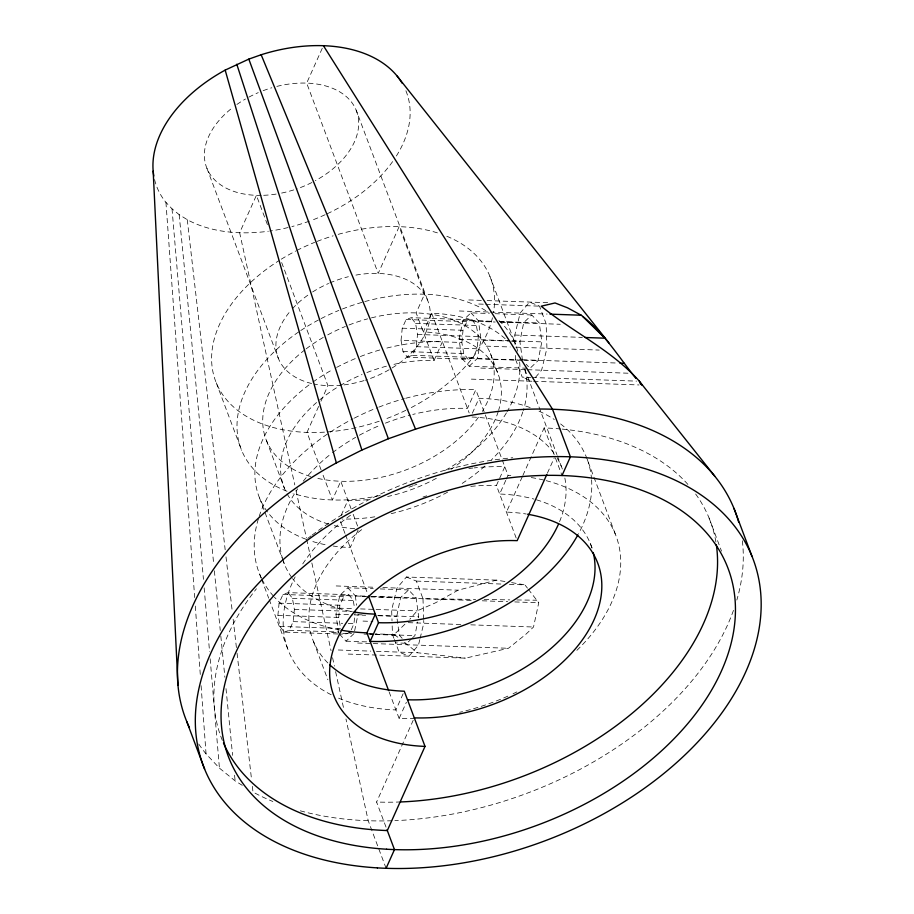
<?xml version="1.0" encoding="UTF-8"?>
<svg xmlns="http://www.w3.org/2000/svg" width="914" height="914" viewBox="0 0 914 914"><rect width="100%" height="100%" fill="white"/><g stroke="black" fill="none" stroke-linecap="round" stroke-linejoin="round"><path stroke-width="0.69" stroke-dasharray="4.57 3.43" d="M337.929 633.973L284.208 632.111L279.855 626.398L277.902 615.328L279.09 603.126L282.974 594.466L288.07 592.626L348.862 594.74L353.215 600.452L354.438 607.376M284.208 632.111L289.292 630.283L293.177 621.611L294.377 609.409L292.423 598.339L288.07 592.626M279.855 626.398L340.648 628.512L338.694 617.441L339.882 605.239L343.767 596.579L348.862 594.74M351.204 629.917L353.969 623.725L355.169 611.523M401.052 340.385L402.24 328.183L406.124 319.512L411.209 317.684L472.012 319.797L476.365 325.51L478.319 336.581L477.119 348.782L473.235 357.443L468.151 359.271L407.358 357.157L403.005 351.456L401.052 340.385L461.844 342.499L463.798 353.569L468.151 359.271M407.358 357.157L412.443 355.329L416.327 346.669L417.515 334.467L415.573 323.396L411.209 317.684M461.844 342.499L463.032 330.297L466.917 321.625L472.012 319.797M528.303 589.256L538.746 602.76L533.525 627.015L525.813 634.327L508.458 648.277L465.489 658.149L377.916 655.098M338.557 633.185L335.952 614.254L339.779 595.448L347.8 587.805L373.243 588.685M354.632 630.831L357.911 614.711L364.983 614.962M402.16 638.292L399.349 635.299L396.745 616.367L400.572 597.562L408.592 589.918L416.099 597.893L418.703 616.824L417.915 620.709M527.184 368.239L469.213 366.217L461.707 358.242L459.102 339.311L462.93 320.506L470.95 312.851L489.321 313.491M412.557 637.835L414.876 635.63L417.652 622M469.213 366.217L477.234 358.574L481.061 339.768L478.456 320.837L470.95 312.851M522.5 360.356L519.895 341.425L523.722 322.619L531.742 314.964L539.249 322.95L541.853 341.882L538.026 360.687L530.006 368.331L526.247 364.343M419.789 639.663L418.452 645.147L409.015 656.183L399.087 652.105L394.357 639.503M420.12 638.292L423.788 623.199L423.708 620.48M515.119 344.567L514.811 335.05L520.146 313.102L529.583 302.066L539.511 306.144L546.138 323.796L546.938 348.257L541.602 370.193L534.736 378.225M322.265 48.282L306.67 83.105L378.202 273.412L399.144 226.649L424.542 294.217L416.156 312.919L434.047 360.493A120.134 77.861 -20.6 0 0 391.82 364.835M318.632 406.422L306.99 432.391L321.934 472.138M320.951 401.223L327.932 385.639L280.918 260.536M341.219 515.245L347.914 500.278A120.134 77.861 -20.6 0 0 369.987 499.41M505.168 338.706A146.834 95.159 -20.6 0 0 431.694 313.239L423.308 331.942A120.134 77.861 -20.6 0 1 498.633 410.272M358.082 530.074L350.268 547.532A146.834 95.159 -20.6 0 1 333.21 546.046M434.047 360.493L442.422 341.79A146.834 95.159 -20.6 0 0 385.217 348.485M405.747 398.264A173.523 112.468 -20.6 0 1 475.828 389.695L467.454 408.398A146.834 95.159 -20.6 0 0 412.762 414.442M472.355 413.219L479.05 398.253A173.523 112.468 -20.6 0 1 530.394 407.667M403.154 693.703L395.899 709.915A173.523 112.468 -20.6 0 1 337.117 697.519M516.182 538.026L496.428 485.471L504.802 466.768A173.523 112.468 -20.6 0 0 474.275 467.888M414.876 718.427A173.523 112.468 -20.6 0 1 399.121 718.473L406.376 702.272M505.785 480.318L499.65 494.028A146.834 95.159 -20.6 0 1 533.97 499.09M506.345 479.073L508.024 475.326L475.828 389.695M386.028 827.124L376.591 802.024L413.174 720.346M522.294 476.72L506.436 512.114A146.834 95.159 -20.6 0 1 526.247 514.011M522.865 475.44L544.138 427.946A266.968 173.02 -20.6 0 1 560.785 428.974M547.395 473.178L554.295 457.777M504.962 581.498L496.485 580.139L458.085 590.181L435.464 602.84L417.127 610.883L409.803 619.269M496.485 580.139L406.433 577.008L396.996 588.056L391.66 609.992L392.015 620.869M404.913 624.228L394.128 634.522L375.494 633.87M339.494 634.19L346.063 641.171L354.084 633.516M411.608 638.749L406.856 643.285L395.545 642.885M350.096 632.397L345.001 634.225L339.345 634.03M406.433 577.008L416.361 581.098L422.988 598.739L475.623 599.424M484.157 599.527L509.761 599.87M516.867 599.961L536.781 600.212M468.779 299.952L481.507 300.398M487.162 300.592L549.383 302.751M478.719 304.031L484.374 304.236M485.78 304.282L539.511 306.144M459.354 310.988L489.036 312.028M490.452 312.074L547.132 314.05M494.977 313.696L531.742 314.964M478.456 320.837L494.006 321.374M499.661 321.568L539.249 322.95M462.93 320.506L494.028 321.591M499.684 321.785L523.722 322.619M485.345 321.682L495.239 322.025M500.895 322.219L560.259 324.276M406.124 319.512L466.917 321.625M415.573 323.396L476.365 325.51M402.24 328.183L463.032 330.297M514.811 335.05L582.344 337.392M417.515 334.467L478.319 336.581M481.061 339.768L510.755 340.796M512.16 340.853L541.853 341.882M459.102 339.311L510.001 341.082M511.406 341.128L519.895 341.425M486.145 346.143L510.183 346.977M515.839 347.171L599.184 350.073M416.327 346.669L477.119 348.782M403.005 351.456L463.798 353.569M412.443 355.329L473.235 357.443M515.473 355.432L515.61 359.51L521.243 359.705M522.659 359.762L617.11 363.041M477.234 358.574L518.238 359.99M523.893 360.196L538.026 360.687M461.707 358.242L521.083 360.31M480.81 368.079L526.053 369.656M527.469 369.702L628.798 373.232M515.61 359.51L522.237 377.151L530.703 377.448M532.119 377.505L636.578 381.127M471.373 379.127L532.165 381.241L522.237 377.151M533.593 381.287L639.046 384.954M416.361 581.098L500.941 584.035M509.406 584.332L524.91 584.869L527.458 588.159M336.203 585.943L375.791 587.314M382.852 587.565L458.085 590.181M380.315 588.936L408.592 589.918M347.8 587.805L355.306 595.779L366.617 596.168M372.272 596.374L416.099 597.893M339.779 595.448L369.473 596.488M370.878 596.534L400.572 597.562M362.195 596.625L365.029 596.716M370.684 596.922L472.401 600.452M482.284 600.795L507.693 601.686M514.753 601.926L538.746 602.76M282.974 594.466L343.767 596.579M292.423 598.339L353.215 600.452M279.09 603.126L339.882 605.239M330.868 607.879L353.49 608.667M360.55 608.918L374.694 609.409M376.111 609.455L417.127 610.883M294.377 609.409L352.336 611.42M377.711 615.408L418.703 616.824M335.952 614.254L352.918 614.848M354.324 614.894L365.634 615.282M378.362 615.728L396.745 616.367M277.902 615.328L338.694 617.441M362.995 621.086L372.889 621.429M408.238 622.663L460.839 624.491M470.824 624.833L533.525 627.015M293.177 621.611L342.659 623.325M348.314 623.531L353.969 623.725M289.292 630.283L338.786 631.997M331.668 632.339L338.728 632.591M348.634 632.934L351.456 633.036M368.422 633.619L374.077 633.825M369.633 634.053L373.872 634.202M375.288 634.247L414.876 635.63M342.796 633.333L351.273 633.631M364.001 634.076L368.239 634.225M369.656 634.27L373.895 634.419M375.311 634.465L399.349 635.299M346.063 641.171L367.268 641.902M357.66 643.033L371.804 643.525M373.209 643.57L508.458 648.277M338.294 649.991L370.81 651.122M376.465 651.316L417.435 652.745L465.489 658.149M348.223 654.07L376.499 655.052M511.612 582.618L524.91 584.869M154.557 179.578A133.478 86.51 -20.6 0 0 165.937 202.36L172.026 208.826L179.155 214.63L187.279 219.703A133.478 86.51 -20.6 0 0 268.35 231.253M198.738 744.019A293.657 190.329 -20.6 0 0 206.05 753.89L219.429 768.126L235.127 780.887L242.279 785.343M394.128 634.522L400.298 638.977M404.582 642.416L417.435 652.745M709.104 518.101L721.523 551.142M615.248 533.925L586.274 456.851A173.523 112.468 -20.6 0 0 559.871 423.388M489.87 276.234L515.268 343.801M524.922 369.473L556.912 454.578M557.403 455.903L561.402 466.54M590.375 543.613L592.318 548.788M544.138 427.946L562.019 475.52M490.395 353.49L497.547 372.512M276.839 86.407A80.089 51.904 -20.6 0 1 356.163 110.16L427.695 300.455M431.694 313.239L469.179 412.968M267.414 224.604L256.4 195.333L239.651 232.739L294.788 484.934M351.193 509.007L340.762 481.255L332.388 499.958L322.425 473.463M353.181 514.285L358.642 528.829M393.877 638.235L392.46 634.465L392.06 622.228M340.534 521.643L345.035 533.616M345.538 534.941L368.022 594.774M206.918 168.279L278.45 358.585M389.124 691.898L399.121 718.473M266.534 440.685L284.414 488.259M216.264 382.806L241.65 450.362M259.542 497.947L264.546 511.269M265.049 512.594L282.072 557.894M282.575 559.219L284.574 564.555M313.548 641.628L327.863 679.73M386.096 868.3L368.216 820.726L345.972 719.01M259.702 574.243L261.198 578.231M261.701 579.556L268.693 598.156M269.196 599.493L288.675 651.316M296.01 490.51L306.373 537.878M306.67 539.271L310.634 557.38M311.857 562.955L331.051 650.734M332.57 657.703L334.398 666.066M335.609 671.641L344.144 710.646M355.306 595.779L356.609 605.251M187.279 219.703L225.175 549.794M225.998 556.877L232.339 612.129M233.15 619.212L236.406 647.546M237.057 653.213L251.533 779.299M252.344 786.383L252.995 792.05A293.657 190.329 -20.6 0 0 272.863 801.498M179.155 214.63L213.67 563.744M214.367 570.839L220.263 630.454M220.822 636.121L224.89 677.285M226.009 688.63L232.602 755.341M234.567 775.209L235.127 780.887M172.026 208.826L203.434 579.327M204.153 587.839L209.569 651.716M210.163 658.823L219.429 768.126M165.937 202.36L194.682 597.528M195.299 606.051L200.372 675.709M201.091 685.66L206.05 753.89M422.988 598.739L423.662 619.121M742.339 540.791A293.657 190.329 -20.6 0 1 736.833 600.041M733.474 610.381A293.657 190.329 -20.6 0 1 394.871 820.646M392.037 820.749A293.657 190.329 -20.6 0 1 299.861 810.695M405.907 90.783A133.478 86.51 -20.6 0 1 396.379 155.997M392.62 161.607A133.478 86.51 -20.6 0 1 326.298 214.196M325.11 214.733A133.478 86.51 -20.6 0 1 310.589 220.72M309.355 221.165A133.478 86.51 -20.6 0 1 291.886 226.592M288.104 227.54A133.478 86.51 -20.6 0 1 269.744 231.059M356.163 110.16A80.089 51.904 -20.6 0 1 315.353 180.686M311.903 182.503A80.089 51.904 -20.6 0 1 296.25 189.084M293.76 189.895A80.089 51.904 -20.6 0 1 281.192 193.162M276.142 194.076A80.089 51.904 -20.6 0 1 263.678 195.31M261.233 195.379A80.089 51.904 -20.6 0 1 206.038 165.891A80.089 51.904 -20.6 0 1 232.853 107.429M236.875 104.47A80.089 51.904 -20.6 0 1 245.478 99.009M248.859 97.135A80.089 51.904 -20.6 0 1 258.262 92.634M263.129 90.692A80.089 51.904 -20.6 0 1 271.812 87.767M355.946 275.091A80.089 51.904 -20.6 0 1 428.152 301.643A80.089 51.904 -20.6 0 1 390.244 369.085M389.136 369.736A80.089 51.904 -20.6 0 1 365.292 380.201M364.046 380.59A80.089 51.904 -20.6 0 1 342.647 385.057M341.402 385.182A80.089 51.904 -20.6 0 1 314.188 384.063M311.605 383.492A80.089 51.904 -20.6 0 1 290.549 310.806M292.377 308.749A80.089 51.904 -20.6 0 1 309.446 294.057M312.622 291.966A80.089 51.904 -20.6 0 1 328.594 283.466M329.794 282.94A80.089 51.904 -20.6 0 1 348.371 276.714M446.82 236.269A146.834 95.159 -20.6 0 1 493.491 312.588M492.44 317.775A146.834 95.159 -20.6 0 1 407.004 409.746M405.827 410.317A146.834 95.159 -20.6 0 1 384.154 419.492M379.207 421.217A146.834 95.159 -20.6 0 1 221.119 392.289A146.834 95.159 -20.6 0 1 278.907 260.673M281.284 259.176A146.834 95.159 -20.6 0 1 295.656 251.064M296.81 250.47A146.834 95.159 -20.6 0 1 314.633 242.37M317.078 241.41A146.834 95.159 -20.6 0 1 333.153 235.835M338.169 234.361A146.834 95.159 -20.6 0 1 439.691 233.607M524.602 369.13A146.834 95.159 -20.6 0 1 523.231 410.66M522.819 411.917A146.834 95.159 -20.6 0 1 491.549 459.776M484.866 466.083A146.834 95.159 -20.6 0 1 459.776 484.968M447.609 492.143A146.834 95.159 -20.6 0 1 390.072 513.919M374.809 516.821A146.834 95.159 -20.6 0 1 342.167 519.061M564.852 478.056A146.834 95.159 -20.6 0 1 559.437 521.951M471.99 417.013A146.834 95.159 -20.6 0 1 555.027 454.749M557.22 458.165A146.834 95.159 -20.6 0 1 562.361 469.031M587.279 459.434A173.523 112.468 -20.6 0 1 591.472 478.388M591.587 479.793A173.523 112.468 -20.6 0 1 578.551 533.662M539.032 411.174A173.523 112.468 -20.6 0 1 554.307 419.492M546.172 480.661A173.523 112.468 -20.6 0 1 575.751 651.431M516.844 691.932A173.523 112.468 -20.6 0 1 513.028 693.772M507.887 696.125A173.523 112.468 -20.6 0 1 459.651 712.314M508.024 475.326A173.523 112.468 -20.6 0 1 510.835 475.451M531.285 477.554A173.523 112.468 -20.6 0 1 544.801 480.307M536.484 499.809A146.834 95.159 -20.6 0 1 592.181 548.64M519.666 362.013A146.834 95.159 -20.6 0 1 507.053 411.791M506.402 412.899A146.834 95.159 -20.6 0 1 442.936 471.738M416.887 484.237A146.834 95.159 -20.6 0 1 414.453 485.197M413.231 485.677A146.834 95.159 -20.6 0 1 405.839 488.35M380.133 495.502A146.834 95.159 -20.6 0 1 293.063 493.4M287.042 491.275A146.834 95.159 -20.6 0 1 299.632 331.291M300.786 330.514A146.834 95.159 -20.6 0 1 319.889 319.226M321.043 318.62A146.834 95.159 -20.6 0 1 338.82 310.417M342.464 308.966A146.834 95.159 -20.6 0 1 363.555 301.928M364.812 301.574A146.834 95.159 -20.6 0 1 488.944 312.657M498.93 320.517A146.834 95.159 -20.6 0 1 517.804 351.399M371.415 317.866A120.134 77.861 -20.6 0 1 482.272 411.449M478.433 417.23A120.134 77.861 -20.6 0 1 314.622 477.634M310.623 476.525A120.134 77.861 -20.6 0 1 305.07 349.685M306.179 348.84A120.134 77.861 -20.6 0 1 325.487 336.135M327.738 334.878A120.134 77.861 -20.6 0 1 345.366 326.447M349.011 324.984A120.134 77.861 -20.6 0 1 367.634 318.849M695.645 494.017A266.968 173.02 -20.6 0 1 715.902 542.002M400.835 801.944A266.968 173.02 -20.6 0 1 376.591 802.024M562.144 429.1A266.968 173.02 -20.6 0 1 688.048 484.591M498.21 411.654A120.134 77.861 -20.6 0 1 451.048 469.305M436.332 478.319A120.134 77.861 -20.6 0 1 387.616 496.508M354.643 528.623A120.134 77.861 -20.6 0 1 333.873 525.55M328.503 524.099A120.134 77.861 -20.6 0 1 316.575 402.514M319.706 399.864A120.134 77.861 -20.6 0 1 338.923 386.302M340.031 385.639A120.134 77.861 -20.6 0 1 362.035 374.534M366.891 372.558A120.134 77.861 -20.6 0 1 386.782 366.091M325.064 544.641A146.834 95.159 -20.6 0 1 310.943 540.974M306.11 539.294A146.834 95.159 -20.6 0 1 269.184 514.114M267.505 511.954A146.834 95.159 -20.6 0 1 310.737 383.64M312.965 382.029A146.834 95.159 -20.6 0 1 333.107 369.313M336.626 367.405A146.834 95.159 -20.6 0 1 356.7 358.002M360.344 356.54A146.834 95.159 -20.6 0 1 380.19 349.856M331.211 694.754A173.523 112.468 -20.6 0 1 295.142 576.883M302.751 563.892A173.523 112.468 -20.6 0 1 352.473 513.839M468.848 468.516A173.523 112.468 -20.6 0 1 472.915 468.025M339.722 629.929A173.523 112.468 -20.6 0 1 274.44 597.185M273.583 596.236A173.523 112.468 -20.6 0 1 261.987 579.27M261.37 578.025A173.523 112.468 -20.6 0 1 258.742 517.712M259.165 516.387A173.523 112.468 -20.6 0 1 329.131 432.893M330.274 432.139A173.523 112.468 -20.6 0 1 353.067 418.772M354.324 418.132A173.523 112.468 -20.6 0 1 377.516 407.644M378.842 407.13A173.523 112.468 -20.6 0 1 404.388 398.63M350.096 611.249A146.834 95.159 -20.6 0 1 292.537 578.562M291.726 577.454A146.834 95.159 -20.6 0 1 283.18 560.796M282.769 559.528A146.834 95.159 -20.6 0 1 297.667 488.819M303.254 481.221A146.834 95.159 -20.6 0 1 331.416 453.55M332.49 452.716A146.834 95.159 -20.6 0 1 355.672 437.315M359.385 435.235A146.834 95.159 -20.6 0 1 380.521 425.101M385.388 423.148A146.834 95.159 -20.6 0 1 410.249 415.082M222.353 740.409A266.968 173.02 -20.6 0 1 256.423 588.776M307.744 538.426A266.968 173.02 -20.6 0 1 311.011 535.901M312.12 535.067A266.968 173.02 -20.6 0 1 512.754 457.731M327.852 662.947A146.834 95.159 -20.6 0 1 362.55 528.955M422.965 497.067A146.834 95.159 -20.6 0 1 426.689 495.822M470.824 486.385A146.834 95.159 -20.6 0 1 496.428 485.471"/><path stroke-width="1.37" d="M388.621 690.573L366.925 632.842L375.3 614.139A146.834 95.159 -20.6 0 1 354.129 612.003M558.351 524.476A146.834 95.159 -20.6 0 1 378.522 622.697L370.147 641.399A173.523 112.468 -20.6 0 0 577.899 534.85M329.885 664.912A146.834 95.159 -20.6 0 0 404.274 691.213L425.021 746.395L387.319 830.563A266.968 173.02 -20.6 0 1 223.462 743.013M546.823 474.457L517.175 540.654A146.834 95.159 -20.6 0 0 337.346 638.875A146.834 95.159 -20.6 0 0 425.021 746.395M386.096 868.3L394.471 849.597L387.022 829.775M562.019 475.52L570.405 456.817L552.513 409.244L323.419 45.7M153.815 175.991A133.478 86.51 -20.6 0 1 225.175 70.104L248.814 59.113L261.164 54.749A133.478 86.51 -20.6 0 1 402.103 83.163M189.438 727.658A293.657 190.329 -20.6 0 1 336.375 462.918L361.898 450.042L388.37 438.743L415.539 429.146A293.657 190.329 -20.6 0 1 738.706 522.317M549.977 314.142L581.235 315.227C603.766 332.25 618.47 356.78 635.95 378.442M585.154 337.495L604.862 338.18L582.698 316.507M619.932 363.144L624.159 363.292M581.235 315.227L567.583 307.847L555.049 302.957L541.179 306.201C572.987 332.17 611.5 350.005 639.252 381.069L714.679 476.08M640.086 383.217L641.902 385.057L639.252 381.069M397.133 76.079L608.964 342.921M261.164 54.749L415.539 429.146M733.976 508.413L751.856 555.986M368.525 596.111L378.522 622.697M186.753 721.557L204.633 769.131M248.814 59.113L388.37 438.743M236.783 64.243L361.898 450.042M225.175 70.104L336.375 462.918M153.175 171.101L177.967 685.123M593.243 552.513A146.834 95.159 -20.6 0 1 407.495 699.77M527.618 514.239A146.834 95.159 -20.6 0 1 589.896 628.021A146.834 95.159 -20.6 0 1 414.293 717.856M716.313 544.618A266.968 173.02 -20.6 0 1 400.835 801.944M366.925 632.842A173.523 112.468 -20.6 0 1 341.025 630.169M377.391 867.889A293.657 190.329 -20.6 0 0 757.603 573.775A293.657 190.329 -20.6 0 0 299.746 546.012A293.657 190.329 -20.6 0 0 377.391 867.889M386.565 849.22A266.968 173.02 -20.6 0 0 732.205 581.852A266.968 173.02 -20.6 0 0 315.981 556.615A266.968 173.02 -20.6 0 0 386.565 849.22"/></g></svg>
